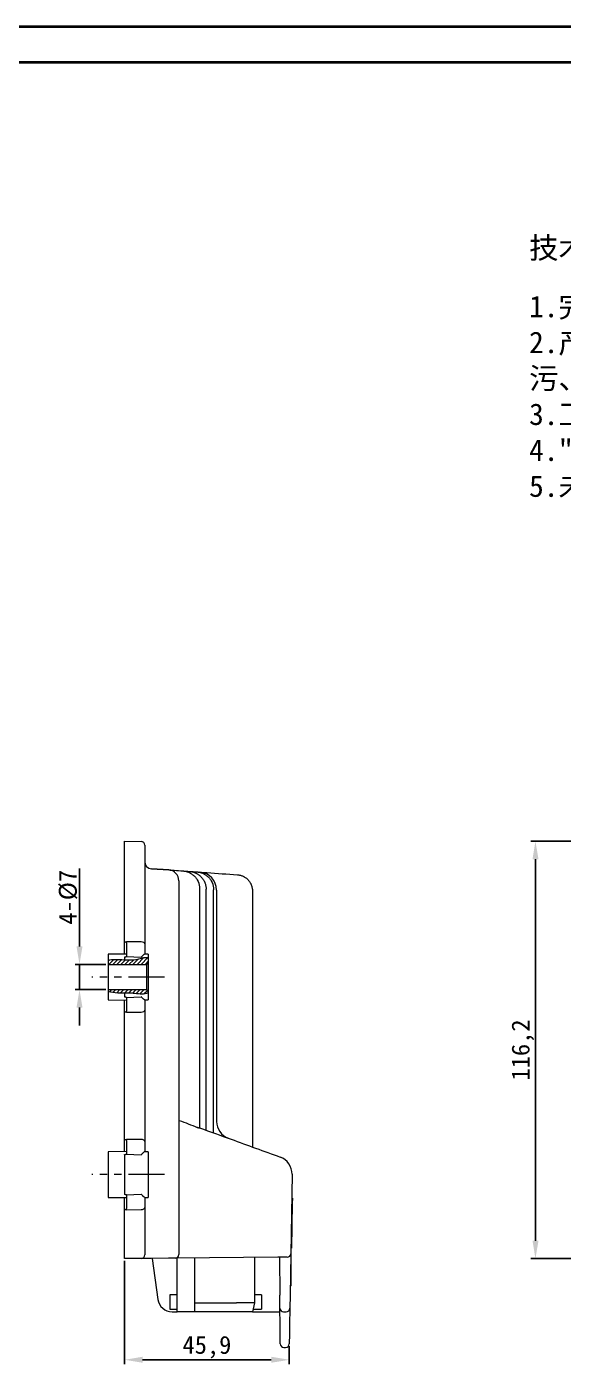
# Model space of a CAD drawing. Extents: x 2195 to 3022, y 1317 to 1901.
# Drawn here: x 2578.7 to 2728.2, y 1528.3 to 1900.7 of the extents above; entities that cross this region are included whole.
import ezdxf

# ---------------------------------------------------------------- set-up
doc = ezdxf.new("R2010")
doc.units = 0
doc.linetypes.add('PHANTOM', pattern=[20, 10, -2, 2, -2, 2, -2])
doc.layers.get('0').update_dxf_attribs({"lineweight": 13})
doc.layers.add('1', color=7, linetype='Continuous', true_color=0xffffff)
doc.layers.add('171', color=7, linetype='Continuous', true_color=0xffffff)
doc.layers.add('2', color=7, linetype='Continuous', lineweight=13)
doc.layers.add('3', color=7, linetype='Continuous', lineweight=13)
doc.styles.get("Standard").update_dxf_attribs({"font": 'simfang.ttf'})
doc.dimstyles.get("Standard").update_dxf_attribs({"dimtxt": 2.5, "dimasz": 2.5, "dimexe": 1.25, "dimexo": 0.625, "dimtad": 1, "dimtxsty": 'Standard', "dimcen": 2.5, "dimadec": 0, "dimazin": 0, "dimtfac": 1, "dimtmove": 0, "dimatfit": 0, "dimfxl": 0, "dimarcsym": 0})

# ---------------------------------------------------------------- blocks, each defined once
blk = doc.blocks.new('*D6')
at = {"color": 0, "lineweight": -2, "transparency": 16777216}
for p, q in [((2752.74, 1673.87), (2719.16, 1673.87)), ((2720.41, 1668.87), (2720.41, 1562.67)), ((2747.74, 1557.67), (2719.16, 1557.67))]:
    blk.add_line(p, q, dxfattribs=at)
at = {"color": 0, "transparency": 16777216}
for points in [[(2719.58, 1668.87), (2721.25, 1668.87), (2720.41, 1673.87)], [(2719.58, 1562.67), (2721.25, 1562.67), (2720.41, 1557.67)]]:
    blk.add_solid(points, dxfattribs=at)
at = {"layer": 'Defpoints', "color": 0, "transparency": 16777216}
for p in [(2753.37, 1673.87), (2720.41, 1557.67), (2748.37, 1557.67)]:
    blk.add_point(p, dxfattribs=at)
at = {"color": 0, "transparency": 16777216, "insert": (2716.9, 1615.77), "char_height": 5, "attachment_point": 5, "rotation": 90}
blk.add_mtext('116,2', dxfattribs=at)
blk = doc.blocks.new('*D7')
at = {"color": 0, "lineweight": -2, "transparency": 16777216}
for p, q in [((2605.95, 1557.04), (2605.95, 1528.26)), ((2651.81, 1533.3), (2651.81, 1528.26)), ((2610.95, 1529.51), (2646.81, 1529.51))]:
    blk.add_line(p, q, dxfattribs=at)
at = {"color": 0, "transparency": 16777216}
for points in [[(2610.95, 1530.35), (2610.95, 1528.68), (2605.95, 1529.51)], [(2646.81, 1530.35), (2646.81, 1528.68), (2651.81, 1529.51)]]:
    blk.add_solid(points, dxfattribs=at)
at = {"layer": 'Defpoints', "color": 0, "transparency": 16777216}
for p in [(2605.95, 1557.67), (2651.81, 1533.92), (2651.81, 1529.51)]:
    blk.add_point(p, dxfattribs=at)
at = {"color": 0, "transparency": 16777216, "insert": (2628.88, 1533.02), "char_height": 5, "attachment_point": 5}
blk.add_mtext('45,9', dxfattribs=at)
blk = doc.blocks.new('*D12')
at = {"color": 0, "lineweight": -2, "transparency": 16777216}
for p, q in [((2593.38, 1644.59), (2593.38, 1666.31)), ((2600.73, 1639.59), (2592.13, 1639.59)), ((2593.38, 1632.59), (2593.38, 1639.59)), ((2600.73, 1632.59), (2592.13, 1632.59)), ((2593.38, 1627.59), (2593.38, 1622.59))]:
    blk.add_line(p, q, dxfattribs=at)
at = {"color": 0, "transparency": 16777216}
for points in [[(2592.55, 1644.59), (2594.21, 1644.59), (2593.38, 1639.59)], [(2592.55, 1627.59), (2594.21, 1627.59), (2593.38, 1632.59)]]:
    blk.add_solid(points, dxfattribs=at)
at = {"layer": 'Defpoints', "color": 0, "transparency": 16777216}
for p in [(2593.38, 1639.59), (2601.35, 1639.59), (2601.35, 1632.59)]:
    blk.add_point(p, dxfattribs=at)
at = {"color": 0, "transparency": 16777216, "insert": (2590.23, 1658.29), "char_height": 5, "attachment_point": 5, "rotation": 90}
blk.add_mtext('4-%%C7', dxfattribs=at)

msp = doc.modelspace()

# ---------------------------------------------------------------- hatches: boundary and pattern name
h = msp.add_hatch()
h.set_pattern_fill('ANSI31', color=5, scale=0.25)
h.set_pattern_definition([(45, (12.2408, 581.41786), (-0.561266, 0.561266), [])])
edge = h.paths.add_edge_path()
edge.add_line((2612.05, 1639.59), (2612.55, 1640.09))
edge.add_line((2612.55, 1640.09), (2612.55, 1641.48))
edge.add_spline(control_points=[(2612.55, 1641.48), (2611.36, 1641.6), (2609.82, 1641.03), (2607.57, 1640.72), (2603.42, 1641.09), (2602.1, 1640.95), (2601.35, 1640.68)], knot_values=[1.218415, 1.218415, 1.218415, 1.218415, 2.296395, 5.955003, 10.563627, 12.359804, 12.359804, 12.359804, 12.359804], degree=3, periodic=0)
edge.add_line((2601.35, 1640.68), (2601.35, 1639.59))
edge.add_line((2601.35, 1639.59), (2612.05, 1639.59))
edge = h.paths.add_edge_path()
edge.add_spline(control_points=[(2601.35, 1632.02), (2602.24, 1631.97), (2604.38, 1631.49), (2607.82, 1631.89), (2610.77, 1631.17), (2612.26, 1631.68), (2612.55, 1631.8)], knot_values=[0.60164, 0.60164, 0.60164, 0.60164, 3.334738, 7.139042, 10.946179, 11.922123, 11.922123, 11.922123, 11.922123], degree=3, periodic=0)
edge.add_line((2612.55, 1631.8), (2612.55, 1632.09))
edge.add_line((2612.55, 1632.09), (2612.05, 1632.59))
edge.add_line((2612.05, 1632.59), (2601.35, 1632.59))
edge.add_line((2601.35, 1632.59), (2601.35, 1632.02))

# ---------------------------------------------------------------- linework, layer by layer
for p, q in [((2601.35, 1639.59), (2612.05, 1639.59)), ((2606.45, 1641.77), (2610.56, 1641.57)), ((2612.55, 1640.09), (2612.05, 1639.59)), ((2612.05, 1639.59), (2612.05, 1632.59)), ((2601.35, 1632.59), (2612.05, 1632.59)), ((2612.55, 1632.09), (2612.05, 1632.59)), ((2606.45, 1630.41), (2610.56, 1630.61)), ((2606.45, 1586.77), (2610.56, 1586.57)), ((2606.45, 1575.41), (2610.56, 1575.61)), ((2619.18, 1542.87), (2620.55, 1542.82))]:
    msp.add_line(p, q)
for points, knots in [([(2601.35, 1640.68), (2602.1, 1640.95), (2603.42, 1641.09), (2607.57, 1640.72), (2609.82, 1641.03), (2611.36, 1641.6), (2612.55, 1641.48)], [1.218415, 1.218415, 1.218415, 1.218415, 3.014592, 7.623217, 11.281824, 12.359804, 12.359804, 12.359804, 12.359804]), ([(2601.35, 1632.02), (2602.24, 1631.97), (2604.38, 1631.49), (2607.82, 1631.89), (2610.77, 1631.17), (2612.26, 1631.68), (2612.55, 1631.8)], [0.60164, 0.60164, 0.60164, 0.60164, 3.334738, 7.139042, 10.946179, 11.922123, 11.922123, 11.922123, 11.922123])]:
    msp.add_open_spline(points, degree=3, knots=knots)
at = {"layer": '1', "linetype": 'Continuous', "lineweight": 18}
for p, q in [((2605.95, 1663.87), (2605.95, 1673.87)), ((2605.95, 1673.87), (2610.56, 1673.83)), ((2611.55, 1672.83), (2611.55, 1663.87)), ((2613.41, 1666.24), (2618.26, 1665.9)), ((2605.95, 1645.87), (2605.95, 1663.87)), ((2611.55, 1663.87), (2611.55, 1645.28)), ((2621.05, 1662.91), (2621.05, 1661.37)), ((2621.05, 1661.37), (2621.05, 1558.79)), ((2626.85, 1660.64), (2626.85, 1594.04)), ((2628.65, 1593.44), (2628.65, 1660.51)), ((2630.75, 1592.68), (2630.75, 1660.36)), ((2606.45, 1642.49), (2601.35, 1642.45)), ((2601.35, 1642.45), (2601.35, 1629.73)), ((2605.95, 1642.49), (2605.95, 1645.87)), ((2605.95, 1645.87), (2606.45, 1645.87)), ((2606.45, 1645.58), (2606.45, 1645.87)), ((2606.45, 1645.58), (2606.45, 1641.77)), ((2612.55, 1642.43), (2611.54, 1642.44)), ((2611.55, 1645.28), (2611.55, 1642.43)), ((2612.55, 1642.43), (2612.55, 1636.09)), ((2605.95, 1641.6), (2605.95, 1640.9)), ((2612.55, 1636.09), (2612.55, 1629.74)), ((2605.95, 1631.67), (2605.95, 1630.57)), ((2601.35, 1629.73), (2606.45, 1629.68)), ((2605.95, 1626.3), (2605.95, 1629.69)), ((2606.45, 1630.41), (2606.45, 1626.59)), ((2611.54, 1629.74), (2612.55, 1629.74)), ((2611.55, 1629.74), (2611.55, 1626.9)), ((2606.45, 1626.3), (2605.95, 1626.3)), ((2605.95, 1590.87), (2605.95, 1626.3)), ((2606.45, 1626.3), (2606.45, 1626.59)), ((2611.55, 1626.9), (2611.55, 1590.28)), ((2605.95, 1587.49), (2605.95, 1590.87)), ((2605.95, 1590.87), (2606.45, 1590.87)), ((2606.45, 1590.58), (2606.45, 1590.87)), ((2606.45, 1590.58), (2606.45, 1586.77)), ((2611.55, 1590.28), (2611.55, 1587.43)), ((2606.45, 1587.49), (2601.35, 1587.45)), ((2601.35, 1587.45), (2601.35, 1574.73)), ((2605.95, 1586.6), (2605.95, 1575.57)), ((2612.55, 1587.43), (2611.54, 1587.44)), ((2612.55, 1587.43), (2612.55, 1581.09)), ((2612.55, 1581.09), (2612.55, 1574.74)), ((2652.6, 1581.17), (2652.23, 1559.05)), ((2606.45, 1575.41), (2606.45, 1571.59)), ((2601.35, 1574.73), (2606.45, 1574.68)), ((2605.95, 1571.3), (2605.95, 1574.69)), ((2611.54, 1574.74), (2612.55, 1574.74)), ((2611.55, 1574.74), (2611.55, 1571.9)), ((2611.55, 1571.9), (2611.55, 1562.67)), ((2652.67, 1573.08), (2652.46, 1560.58)), ((2652.67, 1573.08), (2652.47, 1573.08)), ((2652.69, 1574.52), (2652.49, 1574.52)), ((2652.69, 1574.52), (2652.67, 1573.08)), ((2605.95, 1562.67), (2605.95, 1571.3)), ((2606.45, 1571.3), (2605.95, 1571.3)), ((2606.45, 1571.3), (2606.45, 1571.59)), ((2605.95, 1557.67), (2605.95, 1562.67)), ((2611.55, 1562.67), (2611.55, 1558.71)), ((2652.46, 1560.58), (2652.26, 1560.58)), ((2610.56, 1557.71), (2605.95, 1557.67)), ((2613.35, 1557.73), (2610.56, 1557.71)), ((2618.2, 1557.78), (2613.35, 1557.73)), ((2613.65, 1557.74), (2615.22, 1546.32)), ((2620.06, 1557.79), (2618.2, 1557.78)), ((2648.59, 1558.04), (2620.06, 1557.79)), ((2620.55, 1542.82), (2620.55, 1557.8)), ((2625.55, 1542.82), (2625.55, 1557.84)), ((2642.1, 1557.98), (2642.1, 1545.32)), ((2651.24, 1558.06), (2648.59, 1558.04)), ((2649.11, 1558.05), (2649.2, 1547.49)), ((2652.23, 1559.05), (2652.04, 1547.48)), ((2652.36, 1556.48), (2652.19, 1556.48)), ((2652.36, 1556.42), (2652.19, 1556.42)), ((2652.36, 1550.12), (2652.08, 1550.12)), ((2652.36, 1550.56), (2652.09, 1550.56)), ((2652.09, 1550.38), (2652.36, 1550.38)), ((2652.36, 1550.8), (2652.1, 1550.8)), ((2618.55, 1547.62), (2618.55, 1543.62)), ((2620.55, 1547.62), (2618.55, 1547.62)), ((2644.1, 1547.62), (2642.1, 1547.62)), ((2644.1, 1547.62), (2644.1, 1543.62)), ((2649.23, 1543.86), (2649.2, 1547.49)), ((2652.04, 1547.48), (2651.98, 1543.85)), ((2618.55, 1543.62), (2620.55, 1543.62)), ((2625.55, 1542.82), (2620.55, 1542.82)), ((2625.55, 1545.32), (2637.1, 1545.32)), ((2637.1, 1542.82), (2625.55, 1542.82)), ((2642.1, 1545.32), (2637.1, 1545.32)), ((2641.6, 1542.82), (2637.1, 1542.82)), ((2642.1, 1545.32), (2641.6, 1542.82)), ((2641.61, 1542.87), (2649.24, 1542.87)), ((2641.76, 1543.62), (2644.1, 1543.62)), ((2649.27, 1539.28), (2649.23, 1543.86)), ((2650.23, 1542.87), (2650.98, 1542.87)), ((2651.98, 1543.85), (2651.9, 1539.27)), ((2649.29, 1536.61), (2649.27, 1539.28)), ((2651.9, 1539.27), (2651.86, 1536.6)), ((2649.32, 1533.93), (2649.29, 1536.61)), ((2651.86, 1536.6), (2651.81, 1533.92)), ((2650.32, 1532.94), (2650.81, 1532.94))]:
    msp.add_line(p, q, dxfattribs=at)
at = {"layer": '1', "linetype": 'Continuous', "lineweight": 13}
for p, q in [((2618.26, 1665.9), (2613.41, 1666.24)), ((2610.56, 1645.85), (2606.45, 1645.87)), ((2606.45, 1626.3), (2610.56, 1626.32)), ((2610.56, 1590.85), (2606.45, 1590.87)), ((2606.45, 1571.3), (2610.56, 1571.32))]:
    msp.add_line(p, q, dxfattribs=at)
at = {"layer": '1', "linetype": 'Continuous', "lineweight": 18}
for centre, radius, start, end in [((2610.55, 1672.83), 1, 0, 89.5), ((2613.55, 1668.23), 2, 180, 266), ((2618.05, 1662.91), 3, 0, 86), ((2626.55, 1660.31), 5, 0, 86), ((2636.55, 1595.9), 5, 180, 250.075), ((2647.61, 1581.25), 5, 359.0407, 70.075), ((2610.55, 1558.71), 1, 270.5, 0), ((2620.05, 1558.79), 1, 270.5, 0), ((2651.23, 1559.06), 1, 270.5, 359.0407), ((2619.18, 1546.87), 4, 187.8251, 270), ((2650.23, 1543.87), 1, 180.5, 270), ((2650.98, 1543.87), 1, 270, 359.0407), ((2650.32, 1533.94), 1, 180.5, 270), ((2650.81, 1533.94), 1, 270, 359.0407)]:
    msp.add_arc(centre, radius, start, end, dxfattribs=at)
at = {"layer": '1', "linetype": 'Continuous', "lineweight": 13}
for centre, start_param, end_param in [((2610.55, 1645.28), 0.002879, 1.563354), ((2610.55, 1626.9), 4.719831, 6.280359), ((2610.55, 1590.28), 0.002879, 1.563354), ((2610.55, 1571.9), 4.719831, 6.280359)]:
    msp.add_ellipse(centre, major_axis=(1, 0), ratio=0.571421, start_param=start_param, end_param=end_param, dxfattribs=at)
at = {"layer": '1', "linetype": 'Continuous', "lineweight": 18}
for points, knots in [([(2618.26, 1665.9), (2618.76, 1665.87), (2619.25, 1665.83), (2620.57, 1665.74), (2621.38, 1665.68), (2622.2, 1665.62)], [0, 0, 0, 0, 0.37776, 0.37776, 1, 1, 1, 1]), ([(2622.2, 1665.62), (2622.28, 1665.62), (2622.36, 1665.61), (2622.51, 1665.59), (2622.59, 1665.58), (2622.82, 1665.54), (2622.98, 1665.51), (2623.28, 1665.43), (2623.57, 1665.34), (2623.86, 1665.22), (2624.04, 1665.13), (2624.07, 1665.12), (2624.14, 1665.08), (2624.18, 1665.06), (2624.28, 1665.01), (2624.35, 1664.97), (2624.55, 1664.85), (2624.81, 1664.68), (2625.05, 1664.48), (2625.29, 1664.28), (2625.4, 1664.17), (2625.61, 1663.94), (2625.72, 1663.82), (2625.91, 1663.57), (2626.08, 1663.31), (2626.24, 1663.04), (2626.35, 1662.83), (2626.38, 1662.76), (2626.43, 1662.65), (2626.44, 1662.62), (2626.47, 1662.55), (2626.49, 1662.51), (2626.56, 1662.33), (2626.66, 1662.03), (2626.73, 1661.73), (2626.79, 1661.42), (2626.82, 1661.27), (2626.83, 1661.07), (2626.84, 1661.03), (2626.84, 1660.95), (2626.85, 1660.83), (2626.85, 1660.72), (2626.85, 1660.64)], [0, 0, 0, 0, 0.03125, 0.03125, 0.0625, 0.0625, 0.125, 0.125, 0.1875, 0.25, 0.25, 0.265625, 0.265625, 0.28125, 0.28125, 0.3125, 0.3125, 0.375, 0.4375, 0.4375, 0.5, 0.5, 0.5625, 0.5625, 0.625, 0.6875, 0.6875, 0.71875, 0.71875, 0.734375, 0.734375, 0.75, 0.75, 0.8125, 0.875, 0.875, 0.9375, 0.9375, 0.953125, 0.953125, 0.96875, 1, 1, 1, 1]), ([(2624, 1665.5), (2624.08, 1665.49), (2624.16, 1665.49), (2624.31, 1665.47), (2624.39, 1665.46), (2624.63, 1665.42), (2624.78, 1665.39), (2625.08, 1665.31), (2625.37, 1665.21), (2625.66, 1665.09), (2625.84, 1665.01), (2625.87, 1664.99), (2625.94, 1664.96), (2625.98, 1664.94), (2626.08, 1664.88), (2626.15, 1664.84), (2626.35, 1664.72), (2626.61, 1664.55), (2626.85, 1664.35), (2627.09, 1664.15), (2627.2, 1664.04), (2627.42, 1663.81), (2627.52, 1663.69), (2627.71, 1663.44), (2627.89, 1663.19), (2628.04, 1662.92), (2628.15, 1662.71), (2628.18, 1662.64), (2628.23, 1662.53), (2628.24, 1662.49), (2628.27, 1662.42), (2628.29, 1662.38), (2628.36, 1662.2), (2628.46, 1661.9), (2628.53, 1661.6), (2628.59, 1661.3), (2628.62, 1661.14), (2628.63, 1660.94), (2628.64, 1660.91), (2628.64, 1660.83), (2628.65, 1660.71), (2628.65, 1660.59), (2628.65, 1660.51)], [0, 0, 0, 0, 0.03125, 0.03125, 0.0625, 0.0625, 0.125, 0.125, 0.1875, 0.25, 0.25, 0.265625, 0.265625, 0.28125, 0.28125, 0.3125, 0.3125, 0.375, 0.4375, 0.4375, 0.5, 0.5, 0.5625, 0.5625, 0.625, 0.6875, 0.6875, 0.71875, 0.71875, 0.734375, 0.734375, 0.75, 0.75, 0.8125, 0.875, 0.875, 0.9375, 0.9375, 0.953125, 0.953125, 0.96875, 1, 1, 1, 1]), ([(2626.1, 1665.35), (2626.18, 1665.35), (2626.26, 1665.34), (2626.41, 1665.32), (2626.49, 1665.31), (2626.73, 1665.27), (2626.88, 1665.24), (2627.18, 1665.16), (2627.48, 1665.07), (2627.76, 1664.95), (2627.94, 1664.86), (2627.97, 1664.84), (2628.05, 1664.81), (2628.08, 1664.79), (2628.18, 1664.73), (2628.25, 1664.7), (2628.45, 1664.58), (2628.71, 1664.4), (2628.96, 1664.21), (2629.19, 1664), (2629.3, 1663.89), (2629.52, 1663.66), (2629.62, 1663.54), (2629.81, 1663.29), (2629.99, 1663.04), (2630.14, 1662.77), (2630.25, 1662.56), (2630.28, 1662.49), (2630.33, 1662.38), (2630.34, 1662.34), (2630.37, 1662.27), (2630.39, 1662.24), (2630.46, 1662.05), (2630.56, 1661.76), (2630.63, 1661.45), (2630.69, 1661.15), (2630.72, 1660.99), (2630.73, 1660.8), (2630.74, 1660.76), (2630.74, 1660.68), (2630.75, 1660.56), (2630.75, 1660.44), (2630.75, 1660.36)], [0, 0, 0, 0, 0.03125, 0.03125, 0.0625, 0.0625, 0.125, 0.125, 0.1875, 0.25, 0.25, 0.265625, 0.265625, 0.28125, 0.28125, 0.3125, 0.3125, 0.375, 0.4375, 0.4375, 0.5, 0.5, 0.5625, 0.5625, 0.625, 0.6875, 0.6875, 0.71875, 0.71875, 0.734375, 0.734375, 0.75, 0.75, 0.8125, 0.875, 0.875, 0.9375, 0.9375, 0.953125, 0.953125, 0.96875, 1, 1, 1, 1]), ([(2626.9, 1665.3), (2627.57, 1665.25), (2628.23, 1665.2), (2631.72, 1664.96), (2634.54, 1664.76), (2637.37, 1664.56)], [0, 0, 0, 0, 0.19053, 0.19053, 1, 1, 1, 1]), ([(2637.37, 1664.56), (2637.44, 1664.56), (2637.51, 1664.55), (2637.65, 1664.54), (2637.72, 1664.53), (2637.93, 1664.49), (2638.07, 1664.46), (2638.34, 1664.39), (2638.6, 1664.31), (2638.86, 1664.2), (2639.02, 1664.12), (2639.05, 1664.11), (2639.12, 1664.07), (2639.15, 1664.06), (2639.24, 1664.01), (2639.3, 1663.97), (2639.48, 1663.86), (2639.72, 1663.71), (2639.94, 1663.53), (2640.15, 1663.35), (2640.25, 1663.25), (2640.44, 1663.04), (2640.53, 1662.93), (2640.7, 1662.71), (2640.86, 1662.48), (2641, 1662.24), (2641.1, 1662.05), (2641.13, 1661.99), (2641.17, 1661.89), (2641.19, 1661.86), (2641.21, 1661.79), (2641.23, 1661.76), (2641.29, 1661.59), (2641.38, 1661.33), (2641.45, 1661.06), (2641.5, 1660.78), (2641.52, 1660.64), (2641.54, 1660.43), (2641.54, 1660.36), (2641.55, 1660.22), (2641.55, 1660.15), (2641.55, 1660.08)], [0, 0, 0, 0, 0.03125, 0.03125, 0.0625, 0.0625, 0.125, 0.125, 0.1875, 0.25, 0.25, 0.265625, 0.265625, 0.28125, 0.28125, 0.3125, 0.3125, 0.375, 0.4375, 0.4375, 0.5, 0.5, 0.5625, 0.5625, 0.625, 0.6875, 0.6875, 0.71875, 0.71875, 0.734375, 0.734375, 0.75, 0.75, 0.8125, 0.875, 0.875, 0.9375, 0.9375, 0.96875, 0.96875, 1, 1, 1, 1]), ([(2641.55, 1660.08), (2641.55, 1659.41), (2641.55, 1658.74), (2641.55, 1655.41), (2641.55, 1652.74), (2641.55, 1639.41), (2641.55, 1628.74), (2641.55, 1610.35), (2641.55, 1602.62), (2641.55, 1592.85), (2641.55, 1590.81), (2641.55, 1588.76)], [0, 0, 0, 0, 0.028046, 0.028046, 0.140232, 0.140232, 0.588973, 0.588973, 0.914163, 0.914163, 1, 1, 1, 1]), ([(2611.55, 1642.44), (2611.55, 1642.44), (2611.55, 1642.44), (2611.54, 1642.44), (2611.53, 1642.44), (2611.51, 1642.43), (2611.48, 1642.42), (2611.43, 1642.39), (2611.42, 1642.38), (2611.38, 1642.36), (2611.36, 1642.35), (2611.3, 1642.3), (2611.26, 1642.27), (2611.16, 1642.2), (2611.11, 1642.15), (2611.01, 1642.06), (2610.96, 1642.01), (2610.85, 1641.9), (2610.79, 1641.84), (2610.71, 1641.74), (2610.68, 1641.71), (2610.63, 1641.66), (2610.61, 1641.63), (2610.59, 1641.6), (2610.58, 1641.58), (2610.57, 1641.58), (2610.56, 1641.57)], [0, 0, 0, 0, 0.006295, 0.006295, 0.072542, 0.072542, 0.205036, 0.205036, 0.271283, 0.271283, 0.33753, 0.33753, 0.470024, 0.470024, 0.602518, 0.602518, 0.735012, 0.735012, 0.867506, 0.867506, 0.933753, 0.933753, 0.966876, 0.983438, 0.983438, 1, 1, 1, 1]), ([(2605.95, 1641.6), (2605.95, 1641.61), (2605.96, 1641.61), (2605.96, 1641.62), (2605.96, 1641.63), (2605.97, 1641.63), (2605.97, 1641.64), (2605.98, 1641.64), (2605.99, 1641.65), (2606.01, 1641.66), (2606.02, 1641.66), (2606.05, 1641.68), (2606.07, 1641.68), (2606.12, 1641.7), (2606.14, 1641.7), (2606.19, 1641.72), (2606.21, 1641.72), (2606.26, 1641.73), (2606.28, 1641.74), (2606.35, 1641.75), (2606.4, 1641.76), (2606.45, 1641.77)], [0, 0, 0, 0, 0.0625, 0.0625, 0.09375, 0.09375, 0.125, 0.125, 0.1875, 0.1875, 0.25, 0.25, 0.375, 0.375, 0.5, 0.5, 0.625, 0.625, 0.75, 0.75, 1, 1, 1, 1]), ([(2606.45, 1630.41), (2606.4, 1630.42), (2606.35, 1630.42), (2606.28, 1630.44), (2606.26, 1630.44), (2606.21, 1630.45), (2606.19, 1630.46), (2606.14, 1630.47), (2606.12, 1630.48), (2606.07, 1630.49), (2606.05, 1630.5), (2606.02, 1630.51), (2606.01, 1630.52), (2605.99, 1630.53), (2605.98, 1630.53), (2605.97, 1630.54), (2605.97, 1630.54), (2605.96, 1630.55), (2605.96, 1630.55), (2605.96, 1630.56), (2605.96, 1630.56), (2605.95, 1630.57), (2605.95, 1630.57), (2605.95, 1630.57)], [0, 0, 0, 0, 0.25, 0.25, 0.375, 0.375, 0.5, 0.5, 0.625, 0.625, 0.75, 0.75, 0.8125, 0.8125, 0.875, 0.875, 0.90625, 0.90625, 0.9375, 0.9375, 0.96875, 0.96875, 1, 1, 1, 1]), ([(2611.55, 1629.74), (2611.55, 1629.74), (2611.55, 1629.74), (2611.54, 1629.74), (2611.53, 1629.74), (2611.51, 1629.75), (2611.48, 1629.76), (2611.43, 1629.78), (2611.42, 1629.79), (2611.38, 1629.82), (2611.36, 1629.83), (2611.3, 1629.87), (2611.26, 1629.9), (2611.16, 1629.98), (2611.11, 1630.02), (2611.01, 1630.11), (2610.96, 1630.16), (2610.85, 1630.27), (2610.79, 1630.34), (2610.71, 1630.43), (2610.68, 1630.47), (2610.63, 1630.52), (2610.61, 1630.54), (2610.59, 1630.57), (2610.58, 1630.59), (2610.57, 1630.6), (2610.56, 1630.61)], [0, 0, 0, 0, 0.006292, 0.006292, 0.072539, 0.072539, 0.205034, 0.205034, 0.271281, 0.271281, 0.337528, 0.337528, 0.470023, 0.470023, 0.602517, 0.602517, 0.735011, 0.735011, 0.867506, 0.867506, 0.933753, 0.933753, 0.966876, 0.983438, 0.983438, 1, 1, 1, 1]), ([(2621.19, 1596.15), (2622.03, 1595.84), (2622.87, 1595.53), (2624.53, 1594.87), (2625.36, 1594.53), (2626.18, 1594.18)], [0, 0, 0, 0, 0.5, 0.5, 1, 1, 1, 1]), ([(2626.85, 1594.04), (2626.85, 1594.03), (2626.85, 1594.02), (2626.84, 1594.02), (2626.83, 1594.02), (2626.82, 1594.01), (2626.81, 1594.01), (2626.78, 1594.01), (2626.76, 1594.01), (2626.73, 1594.01), (2626.73, 1594.01), (2626.71, 1594.01), (2626.71, 1594.01), (2626.68, 1594.02), (2626.67, 1594.02), (2626.62, 1594.03), (2626.59, 1594.04), (2626.54, 1594.05), (2626.53, 1594.05), (2626.51, 1594.06), (2626.48, 1594.06), (2626.43, 1594.08), (2626.39, 1594.09), (2626.35, 1594.11), (2626.33, 1594.12), (2626.27, 1594.14), (2626.22, 1594.16), (2626.18, 1594.18)], [0, 0, 0, 0, 0.125, 0.125, 0.1875, 0.1875, 0.25, 0.25, 0.375, 0.375, 0.40625, 0.40625, 0.4375, 0.4375, 0.5, 0.5, 0.625, 0.625, 0.65625, 0.65625, 0.6875, 0.75, 0.8125, 0.8125, 0.875, 0.875, 1, 1, 1, 1]), ([(2626.85, 1594.09), (2629.77, 1593.04), (2632.68, 1591.98), (2640.17, 1589.27), (2644.74, 1587.61), (2649.31, 1585.95)], [0, 0, 0, 0, 0.389251, 0.389251, 1, 1, 1, 1]), ([(2605.95, 1586.6), (2605.95, 1586.61), (2605.96, 1586.61), (2605.96, 1586.62), (2605.96, 1586.63), (2605.97, 1586.63), (2605.97, 1586.64), (2605.98, 1586.64), (2605.99, 1586.65), (2606.01, 1586.66), (2606.02, 1586.66), (2606.05, 1586.68), (2606.07, 1586.68), (2606.12, 1586.7), (2606.14, 1586.7), (2606.19, 1586.72), (2606.21, 1586.72), (2606.26, 1586.73), (2606.28, 1586.74), (2606.35, 1586.75), (2606.4, 1586.76), (2606.45, 1586.77)], [0, 0, 0, 0, 0.0625, 0.0625, 0.09375, 0.09375, 0.125, 0.125, 0.1875, 0.1875, 0.25, 0.25, 0.375, 0.375, 0.5, 0.5, 0.625, 0.625, 0.75, 0.75, 1, 1, 1, 1]), ([(2611.55, 1587.44), (2611.55, 1587.44), (2611.55, 1587.44), (2611.54, 1587.44), (2611.53, 1587.44), (2611.51, 1587.43), (2611.48, 1587.42), (2611.43, 1587.39), (2611.42, 1587.38), (2611.38, 1587.36), (2611.36, 1587.35), (2611.3, 1587.3), (2611.26, 1587.27), (2611.16, 1587.2), (2611.11, 1587.15), (2611.01, 1587.06), (2610.96, 1587.01), (2610.85, 1586.9), (2610.79, 1586.84), (2610.71, 1586.74), (2610.68, 1586.71), (2610.63, 1586.66), (2610.61, 1586.63), (2610.59, 1586.6), (2610.58, 1586.58), (2610.57, 1586.58), (2610.56, 1586.57)], [0, 0, 0, 0, 0.006295, 0.006295, 0.072542, 0.072542, 0.205036, 0.205036, 0.271283, 0.271283, 0.33753, 0.33753, 0.470024, 0.470024, 0.602518, 0.602518, 0.735012, 0.735012, 0.867506, 0.867506, 0.933753, 0.933753, 0.966876, 0.983438, 0.983438, 1, 1, 1, 1]), ([(2606.45, 1575.41), (2606.4, 1575.42), (2606.35, 1575.42), (2606.28, 1575.44), (2606.26, 1575.44), (2606.21, 1575.45), (2606.19, 1575.46), (2606.14, 1575.47), (2606.12, 1575.48), (2606.07, 1575.49), (2606.05, 1575.5), (2606.02, 1575.51), (2606.01, 1575.52), (2605.99, 1575.53), (2605.98, 1575.53), (2605.97, 1575.54), (2605.97, 1575.54), (2605.96, 1575.55), (2605.96, 1575.55), (2605.96, 1575.56), (2605.96, 1575.56), (2605.95, 1575.57), (2605.95, 1575.57), (2605.95, 1575.57)], [0, 0, 0, 0, 0.25, 0.25, 0.375, 0.375, 0.5, 0.5, 0.625, 0.625, 0.75, 0.75, 0.8125, 0.8125, 0.875, 0.875, 0.90625, 0.90625, 0.9375, 0.9375, 0.96875, 0.96875, 1, 1, 1, 1]), ([(2611.55, 1574.74), (2611.55, 1574.74), (2611.55, 1574.74), (2611.54, 1574.74), (2611.53, 1574.74), (2611.51, 1574.75), (2611.48, 1574.76), (2611.43, 1574.78), (2611.42, 1574.79), (2611.38, 1574.82), (2611.36, 1574.83), (2611.3, 1574.87), (2611.26, 1574.9), (2611.16, 1574.98), (2611.11, 1575.02), (2611.01, 1575.11), (2610.96, 1575.16), (2610.85, 1575.27), (2610.79, 1575.34), (2610.71, 1575.43), (2610.68, 1575.47), (2610.63, 1575.52), (2610.61, 1575.54), (2610.59, 1575.57), (2610.58, 1575.59), (2610.57, 1575.6), (2610.56, 1575.61)], [0, 0, 0, 0, 0.006292, 0.006292, 0.072539, 0.072539, 0.205034, 0.205034, 0.271281, 0.271281, 0.337528, 0.337528, 0.470023, 0.470023, 0.602517, 0.602517, 0.735011, 0.735011, 0.867506, 0.867506, 0.933753, 0.933753, 0.966876, 0.983438, 0.983438, 1, 1, 1, 1])]:
    msp.add_open_spline(points, degree=3, knots=knots, dxfattribs=at)
for points in [[(2622.2, 1665.62), (2622.8, 1665.58), (2623.4, 1665.54), (2624, 1665.5)], [(2624, 1665.5), (2624.7, 1665.45), (2625.4, 1665.4), (2626.1, 1665.35)], [(2626.1, 1665.35), (2626.37, 1665.33), (2626.63, 1665.31), (2626.9, 1665.3)], [(2631.55, 1660.31), (2631.55, 1638.84), (2631.55, 1617.37), (2631.55, 1595.9)], [(2621.19, 1596.15), (2621.14, 1596.16), (2621.1, 1596.18), (2621.05, 1596.2)], [(2652.36, 1555.39), (2652.36, 1555.71), (2652.36, 1556.06), (2652.36, 1556.48)], [(2652.36, 1550.8), (2652.36, 1552.33), (2652.36, 1553.86), (2652.36, 1555.39)], [(2652.36, 1550.56), (2652.36, 1550.64), (2652.36, 1550.72), (2652.36, 1550.8)], [(2652.36, 1550.31), (2652.36, 1550.43), (2652.36, 1550.45), (2652.36, 1550.56)], [(2652.36, 1550.12), (2652.36, 1550.19), (2652.36, 1550.25), (2652.36, 1550.31)]]:
    msp.add_open_spline(points, degree=3, dxfattribs=at)
at = {"layer": '171', "color": 1, "linetype": 'PHANTOM', "lineweight": 5}
for p, q in [((2617.05, 1636.09), (2596.85, 1636.09)), ((2617.05, 1581.09), (2596.85, 1581.09))]:
    msp.add_line(p, q, dxfattribs=at)
at = {"layer": '2', "color": 4, "lineweight": 35}
msp.add_line((3021.56, 1900.69), (2194.82, 1900.69), dxfattribs=at)
at = {"layer": '3', "color": 7, "lineweight": 35}
msp.add_line((2219.4, 1890.85), (3011.73, 1890.85), dxfattribs=at)

# ---------------------------------------------------------------- texts
at = {"char_height": 6, "attachment_point": 1}
for s, width, insert in [('技术要求：', 39.5317, (2718.64, 1842.14)), ('1.完整地组装模块。\\P2.产品表面不允许有缩坑、凸点、飞边、流痕、熔接痕、脏污、印迹、异色等影响外观之不良。\\P3.工作温度：-40℃~80℃。\\P4."  "为关键尺寸。\\P5.未注公差按GB/T1804中 M级执行。', 221.0955, (2718.64, 1825.8))]:
    msp.add_mtext_dynamic_manual_height_columns(s, width=width, gutter_width=1, heights=[0], dxfattribs=dict(at, insert=insert))

# ---------------------------------------------------------------- dimensions: what is measured, and where the dimension line sits
at = {"color": 3}
dim = msp.add_linear_dim(base=(2720.41, 1557.67), p1=(2753.37, 1673.87), p2=(2748.37, 1557.67), angle=90, dimstyle='Standard', override={"dimtxt": 5, "dimasz": 5, "dimdec": 1, "dimtp": 0.1, "dimtm": 0.1}, dxfattribs=at)
dim.commit()
dim.dimension.update_dxf_attribs({"geometry": '*D6', "text_midpoint": (2720.41, 1615.77), "dimtype": 160})
dim = msp.add_linear_dim(base=(2593.38, 1639.59), p1=(2601.35, 1632.59), p2=(2601.35, 1639.59), angle=90, text='4-%%C<>', dimstyle='Standard', override={"dimtxt": 5, "dimasz": 5, "dimdec": 1, "dimtp": 0.1, "dimtm": 0.1}, dxfattribs=at)
dim.commit()
dim.dimension.update_dxf_attribs({"geometry": '*D12', "text_midpoint": (2593.38, 1658.29), "dimtype": 160})
dim = msp.add_linear_dim(base=(2651.81, 1529.51), p1=(2605.95, 1557.67), p2=(2651.81, 1533.92), dimstyle='Standard', override={"dimtxt": 5, "dimasz": 5, "dimdec": 1, "dimtp": 0.1, "dimtm": 0.1}, dxfattribs=at)
dim.commit()
dim.dimension.update_dxf_attribs({"geometry": '*D7', "text_midpoint": (2628.88, 1533.02)})

doc.saveas('drawing.dxf')
